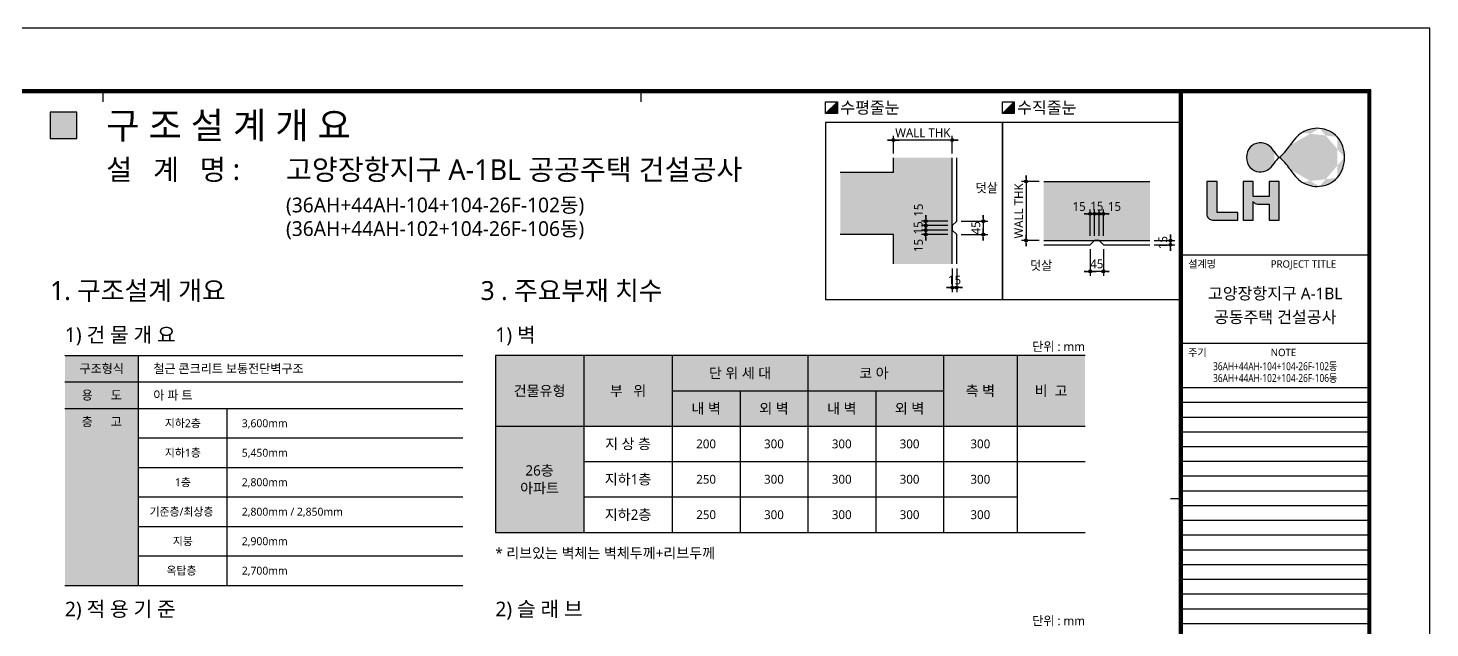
# Model space of a CAD drawing. Header units: millimetres. Extents: x 350420 to 672135, y -312840 to -44390.
# Drawn here: x 477637 to 501412, y -85050 to -74880 of the extents above; entities that cross this region are included whole.
import ezdxf
from ezdxf.enums import TextEntityAlignment as Align

# ---------------------------------------------------------------- set-up
doc = ezdxf.new("R2010")
doc.units = ezdxf.units.MM
doc.header["$LTSCALE"] = 65
doc.linetypes.add('FORM_고양장항A-1BL-S-성능$0$HID', pattern=[2.3, 1.5, -0.8])
doc.linetypes.add('HID', pattern=[2.5, 2, -0.5])
doc.layers.get('Defpoints').update_dxf_attribs({"color": 145})
for name, color, linetype in [('252', 252, 'Continuous'), ('253', 253, 'Continuous'), ('2SEC', 2, 'Continuous'), ('DIM', 7, 'Continuous'), ('EL2', 2, 'Continuous'), ('FORM_고양장항A-1BL-S-성능$0$FORM', 7, 'Continuous'), ('FORM_고양장항A-1BL-S-성능$0$FTEXT', 3, 'Continuous'), ('FORM_고양장항A-1BL-S-성능$0$LH마크', 253, 'Continuous'), ('FORM_고양장항A-1BL-S-성능$0$TEXT', 3, 'Continuous'), ('LEADER', 7, 'Continuous'), ('LINE', 7, 'Continuous')]:
    doc.layers.add(name, color=color, linetype=linetype)
doc.layers.add('FORM_고양장항A-1BL-S-성능$0$DEFPOINT', color=144, linetype='Continuous', plot=False)
doc.layers.add('TEXT', color=3, linetype='Continuous', lineweight=9)
doc.styles.add('FORM_고양장항A-1BL-S-성능$0$맑은고딕', font='malgun.ttf')
doc.styles.add('맑은고딕', font='malgun.ttf')
doc.dimstyles.new('DIM', dxfattribs={"dimtxt": 3, "dimasz": 1, "dimexe": 1.5, "dimexo": 1.5, "dimgap": 1, "dimtad": 1, "dimdec": 0, "dimzin": 0, "dimdsep": 46, "dimtxsty": '맑은고딕', "dimblk1": 'DIMDOT', "dimblk2": 'DIMDOT', "dimsah": 1, "dimcen": 0.09, "dimdle": 2, "dimclrd": 7, "dimclre": 7, "dimclrt": 3, "dimadec": 0, "dimazin": 0, "dimtfac": 1, "dimtdec": 0, "dimtix": 1, "dimtmove": 2, "dimatfit": 3, "dimldrblk": 'DIMDOT', "dimfxl": 0, "dimtolj": 1, "dimtzin": 0, "dimarcsym": 0})

# ---------------------------------------------------------------- blocks, each defined once
blk = doc.blocks.new('DIMDOT')
at = {"layer": 'DIM', "linetype": 'Continuous'}
blk.add_line((-2, 0), (2, 0), dxfattribs=at)
for radius in [0.5, 0.25]:
    blk.add_circle((0, 0), radius, dxfattribs=at)
blk = doc.blocks.new('*D1224')
at = {"layer": 'Defpoints', "color": 0, "transparency": 16777216}
for p in [(460569, -44956), (460570.5, -44956), (460569, -44964)]:
    blk.add_point(p, dxfattribs=at)
at = {"layer": 'DIM', "color": 7, "lineweight": -2, "transparency": 16777216}
for p, q in [((460569, -44957.5), (460569, -44965.5)), ((460570.5, -44957.5), (460570.5, -44965.5)), ((460568, -44964), (460567, -44964)), ((460570.5, -44964), (460569, -44964)), ((460571.5, -44964), (460572.5, -44964))]:
    blk.add_line(p, q, dxfattribs=at)
blk.add_blockref('DIMDOT', (460569, -44964), dxfattribs=at)
at = {"layer": 'DIM', "color": 7, "lineweight": -2, "transparency": 16777216, "rotation": 180}
blk.add_blockref('DIMDOT', (460570.5, -44964), dxfattribs=at)
at = {"layer": 'DIM', "color": 3, "transparency": 16777216, "insert": (460569.75, -44961.44), "char_height": 3, "attachment_point": 5, "style": '맑은고딕'}
blk.add_mtext('\\A1;15', dxfattribs=at)
blk = doc.blocks.new('*D1225')
at = {"layer": 'Defpoints', "color": 0, "transparency": 16777216}
for p in [(460570.5, -44941.5), (460570.5, -44946), (460579.5, -44946)]:
    blk.add_point(p, dxfattribs=at)
at = {"layer": 'DIM', "color": 7, "lineweight": -2, "transparency": 16777216}
for p, q in [((460579.5, -44940.5), (460579.5, -44939.5)), ((460572, -44941.5), (460581, -44941.5)), ((460579.5, -44941.5), (460579.5, -44946)), ((460572, -44946), (460581, -44946)), ((460579.5, -44947), (460579.5, -44948))]:
    blk.add_line(p, q, dxfattribs=at)
for p, rotation in [((460579.5, -44941.5), 270), ((460579.5, -44946), 90)]:
    blk.add_blockref('DIMDOT', p, dxfattribs=dict(at, rotation=rotation))
at = {"layer": 'DIM', "color": 3, "transparency": 16777216, "insert": (460576.97, -44943.75), "char_height": 3, "attachment_point": 5, "rotation": 90, "style": '맑은고딕'}
blk.add_mtext('\\A1;45', dxfattribs=at)
blk = doc.blocks.new('*D1226')
at = {"layer": 'Defpoints', "color": 0, "transparency": 16777216}
for p in [(460600, -44928), (460594, -44948), (460600, -44948)]:
    blk.add_point(p, dxfattribs=at)
at = {"layer": 'DIM', "color": 7, "lineweight": -2, "transparency": 16777216}
for p, q in [((460598.5, -44928), (460592.5, -44928)), ((460594, -44927), (460594, -44926)), ((460594, -44928), (460594, -44948)), ((460598.5, -44948), (460592.5, -44948)), ((460594, -44949), (460594, -44950))]:
    blk.add_line(p, q, dxfattribs=at)
for p, rotation in [((460594, -44928), 270), ((460594, -44948), 90)]:
    blk.add_blockref('DIMDOT', p, dxfattribs=dict(at, rotation=rotation))
at = {"layer": 'DIM', "color": 3, "transparency": 16777216, "insert": (460591.5, -44938), "char_height": 3, "attachment_point": 5, "rotation": 90, "style": '맑은고딕'}
blk.add_mtext('\\A1;WALL THK', dxfattribs=at)
blk = doc.blocks.new('*D1227')
at = {"layer": 'Defpoints', "color": 0, "transparency": 16777216}
for p in [(460569, -44943), (460560, -44944.5), (460569, -44944.5)]:
    blk.add_point(p, dxfattribs=at)
at = {"layer": 'DIM', "color": 7, "lineweight": -2, "transparency": 16777216}
for p, q in [((460567.5, -44943), (460558.5, -44943)), ((460560, -44942), (460560, -44941)), ((460560, -44943), (460560, -44944.5)), ((460567.5, -44944.5), (460558.5, -44944.5)), ((460560, -44945.5), (460560, -44946.5))]:
    blk.add_line(p, q, dxfattribs=at)
for p, rotation in [((460560, -44943), 270), ((460560, -44944.5), 90)]:
    blk.add_blockref('DIMDOT', p, dxfattribs=dict(at, rotation=rotation))
at = {"layer": 'DIM', "color": 3, "transparency": 16777216, "insert": (460557.44, -44943.75), "char_height": 3, "attachment_point": 5, "rotation": 90, "style": '맑은고딕'}
blk.add_mtext('\\A1;15', dxfattribs=at)
blk = doc.blocks.new('*D1228')
at = {"layer": 'Defpoints', "color": 0, "transparency": 16777216}
for p in [(460560, -44943), (460569, -44941.5), (460569, -44943)]:
    blk.add_point(p, dxfattribs=at)
at = {"layer": 'DIM', "color": 7, "lineweight": -2, "transparency": 16777216}
for p, q in [((460560, -44940.5), (460560, -44939.5)), ((460567.5, -44941.5), (460558.5, -44941.5)), ((460567.5, -44943), (460558.5, -44943)), ((460560, -44941.5), (460560, -44943)), ((460560, -44944), (460560, -44945))]:
    blk.add_line(p, q, dxfattribs=at)
for p, rotation in [((460560, -44941.5), 270), ((460560, -44943), 90)]:
    blk.add_blockref('DIMDOT', p, dxfattribs=dict(at, rotation=rotation))
at = {"layer": 'DIM', "color": 3, "transparency": 16777216, "insert": (460557.5, -44937.76), "char_height": 3, "attachment_point": 5, "rotation": 90, "style": '맑은고딕'}
blk.add_mtext('\\A1;15', dxfattribs=at)
blk = doc.blocks.new('*D1229')
at = {"layer": 'Defpoints', "color": 0, "transparency": 16777216}
for p in [(460560, -44944.5), (460569, -44944.5), (460569, -44946)]:
    blk.add_point(p, dxfattribs=at)
at = {"layer": 'DIM', "color": 7, "lineweight": -2, "transparency": 16777216}
for p, q in [((460560, -44943.5), (460560, -44942.5)), ((460567.5, -44944.5), (460558.5, -44944.5)), ((460567.5, -44946), (460558.5, -44946)), ((460560, -44946), (460560, -44944.5)), ((460560, -44947), (460560, -44948))]:
    blk.add_line(p, q, dxfattribs=at)
for p, rotation in [((460560, -44944.5), 270), ((460560, -44946), 90)]:
    blk.add_blockref('DIMDOT', p, dxfattribs=dict(at, rotation=rotation))
at = {"layer": 'DIM', "color": 3, "transparency": 16777216, "insert": (460557.5, -44949.74), "char_height": 3, "attachment_point": 5, "rotation": 90, "style": '맑은고딕'}
blk.add_mtext('\\A1;15', dxfattribs=at)
blk = doc.blocks.new('*D1230')
at = {"layer": 'Defpoints', "color": 0, "transparency": 16777216}
for p in [(460615.75, -44949.5), (460620.25, -44949.5), (460615.75, -44958.5)]:
    blk.add_point(p, dxfattribs=at)
at = {"layer": 'DIM', "color": 7, "lineweight": -2, "transparency": 16777216}
for p, q in [((460615.75, -44951), (460615.75, -44960)), ((460620.25, -44951), (460620.25, -44960)), ((460614.75, -44958.5), (460613.75, -44958.5)), ((460620.25, -44958.5), (460615.75, -44958.5)), ((460621.25, -44958.5), (460622.25, -44958.5))]:
    blk.add_line(p, q, dxfattribs=at)
blk.add_blockref('DIMDOT', (460615.75, -44958.5), dxfattribs=at)
at = {"layer": 'DIM', "color": 7, "lineweight": -2, "transparency": 16777216, "rotation": 180}
blk.add_blockref('DIMDOT', (460620.25, -44958.5), dxfattribs=at)
at = {"layer": 'DIM', "color": 3, "transparency": 16777216, "insert": (460618, -44955.97), "char_height": 3, "attachment_point": 5, "style": '맑은고딕'}
blk.add_mtext('\\A1;45', dxfattribs=at)
blk = doc.blocks.new('*D1231')
at = {"layer": 'Defpoints', "color": 0, "transparency": 16777216}
for p in [(460617.25, -44939), (460617.25, -44948), (460618.75, -44948)]:
    blk.add_point(p, dxfattribs=at)
at = {"layer": 'DIM', "color": 7, "lineweight": -2, "transparency": 16777216}
for p, q in [((460616.25, -44939), (460615.25, -44939)), ((460617.25, -44946.5), (460617.25, -44937.5)), ((460618.75, -44939), (460617.25, -44939)), ((460618.75, -44946.5), (460618.75, -44937.5)), ((460619.75, -44939), (460620.75, -44939))]:
    blk.add_line(p, q, dxfattribs=at)
blk.add_blockref('DIMDOT', (460617.25, -44939), dxfattribs=at)
at = {"layer": 'DIM', "color": 7, "lineweight": -2, "transparency": 16777216, "rotation": 180}
blk.add_blockref('DIMDOT', (460618.75, -44939), dxfattribs=at)
at = {"layer": 'DIM', "color": 3, "transparency": 16777216, "insert": (460618, -44936.44), "char_height": 3, "attachment_point": 5, "style": '맑은고딕'}
blk.add_mtext('\\A1;15', dxfattribs=at)
blk = doc.blocks.new('*D1232')
at = {"layer": 'Defpoints', "color": 0, "transparency": 16777216}
for p in [(460618.75, -44939), (460618.75, -44948), (460620.25, -44948)]:
    blk.add_point(p, dxfattribs=at)
at = {"layer": 'DIM', "color": 7, "lineweight": -2, "transparency": 16777216}
for p, q in [((460617.75, -44939), (460616.75, -44939)), ((460618.75, -44946.5), (460618.75, -44937.5)), ((460620.25, -44939), (460618.75, -44939)), ((460620.25, -44946.5), (460620.25, -44937.5)), ((460621.25, -44939), (460622.25, -44939))]:
    blk.add_line(p, q, dxfattribs=at)
blk.add_blockref('DIMDOT', (460618.75, -44939), dxfattribs=at)
at = {"layer": 'DIM', "color": 7, "lineweight": -2, "transparency": 16777216, "rotation": 180}
blk.add_blockref('DIMDOT', (460620.25, -44939), dxfattribs=at)
at = {"layer": 'DIM', "color": 3, "transparency": 16777216, "insert": (460623.99, -44936.5), "char_height": 3, "attachment_point": 5, "style": '맑은고딕'}
blk.add_mtext('\\A1;15', dxfattribs=at)
blk = doc.blocks.new('*D1233')
at = {"layer": 'Defpoints', "color": 0, "transparency": 16777216}
for p in [(460617.25, -44939), (460615.75, -44948), (460617.25, -44948)]:
    blk.add_point(p, dxfattribs=at)
at = {"layer": 'DIM', "color": 7, "lineweight": -2, "transparency": 16777216}
for p, q in [((460614.75, -44939), (460613.75, -44939)), ((460615.75, -44946.5), (460615.75, -44937.5)), ((460615.75, -44939), (460617.25, -44939)), ((460617.25, -44946.5), (460617.25, -44937.5)), ((460618.25, -44939), (460619.25, -44939))]:
    blk.add_line(p, q, dxfattribs=at)
blk.add_blockref('DIMDOT', (460615.75, -44939), dxfattribs=at)
at = {"layer": 'DIM', "color": 7, "lineweight": -2, "transparency": 16777216, "rotation": 180}
blk.add_blockref('DIMDOT', (460617.25, -44939), dxfattribs=at)
at = {"layer": 'DIM', "color": 3, "transparency": 16777216, "insert": (460612.01, -44936.5), "char_height": 3, "attachment_point": 5, "style": '맑은고딕'}
blk.add_mtext('\\A1;15', dxfattribs=at)
blk = doc.blocks.new('*D1234')
at = {"layer": 'Defpoints', "color": 0, "transparency": 16777216}
for p in [(460636, -44948), (460643, -44948), (460636, -44949.5)]:
    blk.add_point(p, dxfattribs=at)
at = {"layer": 'DIM', "color": 7, "lineweight": -2, "transparency": 16777216}
for p, q in [((460637.5, -44948), (460644.5, -44948)), ((460643, -44947), (460643, -44946)), ((460643, -44949.5), (460643, -44948)), ((460637.5, -44949.5), (460644.5, -44949.5)), ((460643, -44950.5), (460643, -44951.5))]:
    blk.add_line(p, q, dxfattribs=at)
for p, rotation in [((460643, -44948), 270), ((460643, -44949.5), 90)]:
    blk.add_blockref('DIMDOT', p, dxfattribs=dict(at, rotation=rotation))
at = {"layer": 'DIM', "color": 3, "transparency": 16777216, "insert": (460640.44, -44948.75), "char_height": 3, "attachment_point": 5, "rotation": 90, "style": '맑은고딕'}
blk.add_mtext('\\A1;15', dxfattribs=at)
blk = doc.blocks.new('*D1235')
at = {"layer": 'Defpoints', "color": 0, "transparency": 16777216}
for p in [(460549, -44914), (460549, -44920), (460569, -44920)]:
    blk.add_point(p, dxfattribs=at)
at = {"layer": 'DIM', "color": 7, "lineweight": -2, "transparency": 16777216}
for p, q in [((460548, -44914), (460547, -44914)), ((460549, -44918.5), (460549, -44912.5)), ((460569, -44914), (460549, -44914)), ((460569, -44918.5), (460569, -44912.5)), ((460570, -44914), (460571, -44914))]:
    blk.add_line(p, q, dxfattribs=at)
blk.add_blockref('DIMDOT', (460549, -44914), dxfattribs=at)
at = {"layer": 'DIM', "color": 7, "lineweight": -2, "transparency": 16777216, "rotation": 180}
blk.add_blockref('DIMDOT', (460569, -44914), dxfattribs=at)
at = {"layer": 'DIM', "color": 3, "transparency": 16777216, "insert": (460559, -44911.5), "char_height": 3, "attachment_point": 5, "style": '맑은고딕'}
blk.add_mtext('\\A1;WALL THK', dxfattribs=at)
blk = doc.blocks.new('FORM_고양장항A-1BL-S-성능')
at = {"layer": 'FORM_고양장항A-1BL-S-성능$0$LH마크'}
h = blk.add_hatch(color=256, dxfattribs=at)
edge = h.paths.add_edge_path()
edge.add_ellipse((777.51, 564.78), major_axis=(-0.02, 19.2), ratio=0.999999, start_angle=220.3161, end_angle=235.7162)
edge.add_ellipse((780.18, 563.8), major_axis=(11.64, 11.64), ratio=1, start_angle=278.372, end_angle=279.7927)
edge.add_ellipse((805.6, 547.01), major_axis=(0.02, 14.03), ratio=0.999999, start_angle=394.9685, end_angle=418.6858, ccw=False)
edge.add_ellipse((802.71, 550.4), major_axis=(0, 9.6), ratio=0.999999, start_angle=354.9364, end_angle=392.3497, ccw=False)
edge.add_ellipse((802.89, 550.83), major_axis=(0, 9.16), ratio=0.999999, start_angle=313.0895, end_angle=355.7979, ccw=False)
edge.add_ellipse((802.25, 550.63), major_axis=(0, 9.76), ratio=0.999999, start_angle=267.1585, end_angle=311.34, ccw=False)
edge.add_ellipse((802.25, 549.67), major_axis=(0, 9.76), ratio=0.999999, start_angle=228.6578, end_angle=272.8393, ccw=False)
edge.add_ellipse((802.89, 549.48), major_axis=(0, 9.16), ratio=0.999999, start_angle=184.2159, end_angle=226.9243, ccw=False)
edge.add_ellipse((802.71, 549.9), major_axis=(0, 9.6), ratio=0.999999, start_angle=147.6519, end_angle=185.0653, ccw=False)
edge.add_ellipse((805.6, 553.3), major_axis=(-0.01, 14.03), ratio=0.999999, start_angle=121.3304, end_angle=145.0478, ccw=False)
edge.add_ellipse((780.18, 536.51), major_axis=(-11.64, 11.64), ratio=1, start_angle=260.2073, end_angle=261.628)
edge.add_ellipse((777.51, 535.53), major_axis=(0.04, 19.2), ratio=0.999999, start_angle=-55.6701, end_angle=-40.27)
edge = h.paths.add_edge_path()
edge.add_ellipse((795.7, 557.01), major_axis=(0.01, 8.99), ratio=0.999999, start_angle=123.2371, end_angle=139.6948, ccw=False)
edge.add_ellipse((788.93, 552.73), major_axis=(-0.701, 0.701), ratio=1, start_angle=70.6407, end_angle=85.406, ccw=False)
edge.add_ellipse((782.63, 549.06), major_axis=(-0.01, 6.3), ratio=0.999999, start_angle=-59.1626, end_angle=-32.4373)
edge.add_ellipse((783.58, 550.59), major_axis=(0, 4.5), ratio=0.999999, start_angle=-32.5934, end_angle=6.8284)
edge.add_ellipse((783.54, 550.24), major_axis=(0, 4.85), ratio=0.999999, start_angle=5.9838, end_angle=45.8059)
edge.add_ellipse((783.51, 550.42), major_axis=(0, 4.7), ratio=0.999999, start_angle=47.0576, end_angle=93.2383)
edge.add_ellipse((783.51, 549.88), major_axis=(0, 4.7), ratio=0.999999, start_angle=86.7617, end_angle=132.9424)
edge.add_ellipse((783.54, 550.07), major_axis=(0, 4.85), ratio=0.999999, start_angle=134.179, end_angle=174.0011)
edge.add_ellipse((783.58, 549.72), major_axis=(0, 4.5), ratio=0.999999, start_angle=173.1716, end_angle=212.5934)
edge.add_ellipse((782.63, 551.24), major_axis=(0.01, 6.3), ratio=0.999999, start_angle=212.4373, end_angle=239.1626)
edge.add_ellipse((788.93, 547.58), major_axis=(0.701, 0.701), ratio=1, start_angle=94.594, end_angle=109.3593, ccw=False)
edge.add_ellipse((795.7, 543.3), major_axis=(0, 8.99), ratio=0.999999, start_angle=400.341, end_angle=416.7988, ccw=False)
h = blk.add_hatch(color=256, dxfattribs=at)
edge = h.paths.add_edge_path()
edge.add_line((768.81, 531.43), (768.81, 541.97))
edge.add_line((768.81, 541.97), (765.28, 541.97))
edge.add_line((765.28, 541.97), (765.28, 530.91))
edge.add_arc((767.28, 530.91), 2, 180, 270)
edge.add_line((767.28, 528.91), (775.79, 528.91))
edge.add_line((775.79, 528.91), (775.79, 531.43))
edge.add_line((775.79, 531.43), (768.81, 531.43))
h = blk.add_hatch(color=256, dxfattribs=at)
edge = h.paths.add_edge_path()
edge.add_line((777.64, 541.97), (777.64, 528.91))
edge.add_line((777.64, 528.91), (781.05, 528.91))
edge.add_line((781.05, 528.91), (781.05, 535.14))
edge.add_ellipse((782.68, 536.29), major_axis=(0, 2), ratio=0.999999, start_angle=125.4475, end_angle=176.5602)
edge.add_line((782.56, 534.3), (786.48, 534.3))
edge.add_line((786.48, 534.3), (786.48, 528.91))
edge.add_line((786.48, 528.91), (789.9, 528.91))
edge.add_line((789.9, 528.91), (789.9, 541.97))
edge.add_line((789.9, 541.97), (786.48, 541.97))
edge.add_line((786.48, 541.97), (786.48, 536.88))
edge.add_line((786.48, 536.88), (781.05, 536.88))
edge.add_line((781.05, 536.88), (781.05, 541.97))
edge.add_line((781.05, 541.97), (777.64, 541.97))
at = {"layer": 'FORM_고양장항A-1BL-S-성능$0$DEFPOINT', "color": 1}
for p, q in [((391, 569), (391, 572)), ((573.5, 569), (573.5, 572)), ((753, 434.5), (756, 434.5))]:
    blk.add_line(p, q, dxfattribs=at)
at = {"layer": 'FORM_고양장항A-1BL-S-성능$0$DEFPOINT', "linetype": 'FORM_고양장항A-1BL-S-성능$0$HID'}
for p, q in [((820, 467), (757, 467)), ((820, 457), (757, 457)), ((820, 447), (757, 447)), ((820, 437), (757, 437)), ((820, 427), (757, 427)), ((820, 417), (757, 417)), ((820, 407), (757, 407)), ((820, 397), (757, 397))]:
    blk.add_line(p, q, dxfattribs=at)
at = {"layer": 'FORM_고양장항A-1BL-S-성능$0$DEFPOINT'}
blk.add_lwpolyline([(0, 594), (0, 0), (841, 0), (841, 594), (0, 594)], dxfattribs=at)
at = {"layer": 'FORM_고양장항A-1BL-S-성능$0$FORM'}
for p, q in [((820, 517), (757, 517)), ((820, 487), (757, 487)), ((820, 472), (757, 472)), ((820, 462), (757, 462)), ((820, 452), (757, 452)), ((820, 442), (757, 442)), ((820, 432), (757, 432)), ((820, 422), (757, 422)), ((820, 412), (757, 412)), ((820, 402), (757, 402)), ((820, 392), (757, 392))]:
    blk.add_line(p, q, dxfattribs=at)
for points in [[(25, 573), (25, 21), (757, 21), (757, 573)], [(26, 572), (26, 22), (756, 22), (756, 572)], [(757, 572), (757, 22), (820, 22), (820, 572)]]:
    blk.add_lwpolyline(points, close=True, dxfattribs=at)
at = {"layer": 'FORM_고양장항A-1BL-S-성능$0$FORM', "const_width": 1}
blk.add_lwpolyline([(25.5, 572.5), (25.5, 21.5), (756.5, 21.5), (756.5, 572.5)], close=True, dxfattribs=at)
blk.add_lwpolyline([(757, 21.5), (820.5, 21.5), (820.5, 572.5), (757, 572.5)], dxfattribs=at)
at = {"layer": 'FORM_고양장항A-1BL-S-성능$0$FORM'}
blk.add_lwpolyline([(757, 21), (821, 21), (821, 573), (757, 573)], dxfattribs=at)
at = {"layer": 'FORM_고양장항A-1BL-S-성능$0$LH마크'}
blk.add_lwpolyline([(768.81, 531.43), (768.81, 541.97), (765.28, 541.97), (765.28, 530.91, 0.414214), (767.28, 528.91), (775.79, 528.91), (775.79, 531.43)], format="xyb", close=True, dxfattribs=at)
blk.add_lwpolyline([(782.56, 534.3), (786.48, 534.3), (786.48, 528.91), (789.9, 528.91), (789.9, 541.97), (786.48, 541.97), (786.48, 536.88), (781.05, 536.88), (781.05, 541.97), (777.64, 541.97), (777.64, 528.91), (781.05, 528.91), (781.05, 535.14)], dxfattribs=at)
for centre, major_axis, ratio, start_param, end_param in [((805.6, 547.01), (0.02, 14.03), 0.999999, 0.610315, 1.024261), ((802.71, 550.4), (0, 9.6), 0.999999, -0.088377, 0.564608), ((802.89, 550.83), (0, 9.16), 0.999999, -0.818743, -0.073341), ((802.25, 550.63), (0, 9.76), 0.999999, 4.662795, 5.433907), ((783.51, 550.42), (0, 4.7), 0.999999, 0.82131, 1.627315), ((783.54, 550.24), (0, 4.85), 0.999999, 0.104437, 0.799463), ((783.58, 550.59), (0, 4.5), 0.999999, -0.568862, 0.119178), ((782.63, 549.06), (-0.01, 6.3), 0.999999, -1.032582, -0.566138), ((788.93, 552.73), (-0.701, 0.701), 1, 1.232913, 1.490615), ((795.7, 557.01), (0.01, 8.99), 0.999999, 2.150893, 2.438135), ((777.51, 564.78), (-0.02, 19.2), 0.999999, 3.845241, 4.114023), ((780.18, 563.8), (11.64, 11.64), 1, 4.858508, 4.883304), ((783.51, 549.88), (0, 4.7), 0.999999, 1.514278, 2.320283), ((782.63, 551.24), (0.01, 6.3), 0.999999, 3.707731, 4.174175), ((788.93, 547.58), (0.701, 0.701), 1, 1.650977, 1.908679), ((795.7, 543.3), (0, 8.99), 0.999999, 0.704083, 0.991325), ((777.51, 535.53), (0.04, 19.2), 0.999999, -0.971627, -0.702844), ((802.25, 549.67), (0, 9.76), 0.999999, 3.990832, 4.761944), ((783.54, 550.07), (0, 4.85), 0.999999, 2.341865, 3.036891), ((783.58, 549.72), (0, 4.5), 0.999999, 3.022415, 3.710455), ((780.18, 536.51), (-11.64, 11.64), 1, 4.541474, 4.56627), ((805.6, 553.3), (-0.01, 14.03), 0.999999, 2.117616, 2.531562), ((802.89, 549.48), (0, 9.16), 0.999999, 3.215175, 3.960577), ((802.71, 549.9), (0, 9.6), 0.999999, 2.577013, 3.229998), ((782.68, 536.29), (0, 2), 0.999999, 2.189471, 3.081556)]:
    blk.add_ellipse(centre, major_axis=major_axis, ratio=ratio, start_param=start_param, end_param=end_param, dxfattribs=at)
at = {"layer": 'FORM_고양장항A-1BL-S-성능$0$FTEXT', "style": 'FORM_고양장항A-1BL-S-성능$0$맑은고딕'}
for s, p in [('설계명', (759, 514)), ('PROJECT TITLE', (787, 514)), ('주기', (759, 484)), ('NOTE', (787, 484))]:
    blk.add_text(s, height=2.5, dxfattribs=at).set_placement(p, align=Align.MIDDLE_LEFT)
at = {"layer": 'FORM_고양장항A-1BL-S-성능$0$TEXT', "color": 6, "style": 'FORM_고양장항A-1BL-S-성능$0$맑은고딕'}
for s, p in [('고양장항지구 A-1BL', (788.5, 504)), ('공동주택 건설공사', (788.5, 496))]:
    blk.add_text(s, height=4, dxfattribs=at).set_placement(p, align=Align.MIDDLE_CENTER)
blk = doc.blocks.new('asdggbs')
at = {"layer": '252'}
blk.add_hatch(color=256, dxfattribs=at).paths.add_polyline_path([(373, 556.5), (382, 556.5), (382, 565.5), (373, 565.5)])
at = {"layer": '253'}
for points in [[(636, 565), (640, 569), (640, 565)], [(696, 565), (700, 569), (700, 565)], [(659, 514), (679, 514), (659, 550), (679, 550)], [(641, 545), (641, 524), (659, 545), (659, 524)], [(710, 522), (710, 542), (746, 522), (746, 542)], [(378, 405), (403, 405), (378, 483), (403, 483)], [(524, 423), (554, 423), (524, 483), (554, 483)], [(554, 459), (554, 483), (724, 459), (724, 483)]]:
    blk.add_solid(points, dxfattribs=at)
at = {"layer": '2SEC'}
for p, q in [((659, 545), (641, 545)), ((659, 524), (641, 524)), ((378, 483), (513, 483)), ((403, 405), (403, 483)), ((524, 483), (524, 423)), ((554, 483), (554, 423)), ((584, 483), (584, 423)), ((630, 483), (630, 423)), ((676, 483), (676, 423)), ((701, 483), (701, 423)), ((378, 474), (513, 474)), ((584, 471), (676, 471)), ((378, 465), (513, 465)), ((524, 459), (724, 459)), ((524, 423), (724, 423)), ((378, 405), (513, 405))]:
    blk.add_line(p, q, dxfattribs=at)
blk.add_lwpolyline([(373, 556.5), (382, 556.5), (382, 565.5), (373, 565.5)], close=True, dxfattribs=at)
blk.add_lwpolyline([(724, 483), (524, 483)], dxfattribs=at)
at = {"layer": 'EL2'}
for p, q in [((659, 545), (659, 550)), ((680.5, 528.5), (680.5, 550)), ((710, 542), (746, 542)), ((680.5, 528.5), (679, 527)), ((659, 514), (659, 524)), ((679, 527), (679, 525.5)), ((680.5, 524), (679, 525.5)), ((680.5, 514), (680.5, 524)), ((710, 520.5), (725.75, 520.5)), ((725.75, 520.5), (727.25, 522)), ((728.75, 522), (727.25, 522)), ((730.25, 520.5), (728.75, 522)), ((730.25, 520.5), (746, 520.5))]:
    blk.add_line(p, q, dxfattribs=at)
at = {"layer": 'EL2', "linetype": 'HID'}
for p, q in [((679, 514), (679, 550)), ((710, 522), (746, 522))]:
    blk.add_line(p, q, dxfattribs=at)
at = {"layer": 'LEADER'}
for points in [[(640, 569), (640, 565), (636, 565), (636, 569), (640, 569), (636, 565)], [(700, 569), (700, 565), (696, 565), (696, 569), (700, 569), (696, 565)]]:
    blk.add_lwpolyline(points, dxfattribs=at)
for points in [[(636, 562), (636, 502), (696, 502), (696, 562)], [(696, 562), (696, 502), (756, 502), (756, 562)]]:
    blk.add_lwpolyline(points, close=True, dxfattribs=at)
for points in [[(680.5, 539.79, 0, 0.667, 0), (682.5, 539.79, 0, 0, 0), (686.5, 539.79, 0, 0, 0)], [(714.88, 520.5, 0, 0.667, 0), (714.88, 518.5, 0, 0, 0), (714.88, 513.5, 0, 0, 0), (712.88, 513.5, 0, 0, 0)]]:
    blk.add_lwpolyline(points, format="xyseb", dxfattribs=at)
at = {"layer": 'LINE'}
for p, q in [((607, 471), (607, 423)), ((653, 471), (653, 423)), ((433, 405), (433, 465)), ((403, 455), (513, 455)), ((554, 447), (724, 447)), ((403, 445), (513, 445)), ((403, 435), (513, 435)), ((554, 435), (701, 435)), ((403, 425), (513, 425)), ((403, 415), (513, 415))]:
    blk.add_line(p, q, dxfattribs=at)
blk.add_blockref('FORM_고양장항A-1BL-S-성능', (0, 0))
at = {"layer": 'TEXT', "style": '맑은고딕'}
for s, height, p in [('구 조 설 계 개 요', 9, (392, 561)), ('수평줄눈', 4, (641, 567)), ('수직줄눈', 4, (701, 567)), ('설   계   명 :', 7, (392, 546)), ('고양장항지구 A-1BL 공공주택 건설공사', 7, (453, 546)), ('덧살', 3, (686.9, 539.79)), ('(36AH+44AH-104+104-26F-102동)', 5, (453, 534)), ('(36AH+44AH-102+104-26F-106동)', 5, (453, 526)), ('1. 구조설계 개요', 6.4, (373, 505)), ('3 . 주요부재 치수 ', 6.4, (519, 505)), ('1) 건 물 개 요', 5, (378, 490)), ('1) 벽', 5, (524, 490)), ('철근 콘크리트 보통전단벽구조', 3, (408, 478.5)), ('아 파 트', 3, (408, 469.5)), ('3,600mm', 2.7, (438, 460)), ('5,450mm', 2.7, (438, 450)), ('2,800mm', 2.7, (438, 440)), ('2,800mm / 2,850mm', 2.7, (438, 430)), ('2,900mm', 2.7, (438, 420)), ('* 리브있는 벽체는 벽체두께+리브두께', 3.5, (524, 416)), ('2,700mm', 2.7, (438, 410)), ('2) 적 용 기 준', 5, (378, 397)), ('2) 슬 래 브', 5, (524, 397))]:
    blk.add_text(s, height=height, dxfattribs=at).set_placement(p, align=Align.MIDDLE_LEFT)
for s, p in [('덧살', (712.88, 513.5)), ('단위 : mm', (724, 486)), ('단위 : mm', (724, 393))]:
    blk.add_text(s, height=3, dxfattribs=at).set_placement(p, align=Align.MIDDLE_RIGHT)
for s, height, p in [(' 구조형식 ', 3, (390.5, 478.5)), ('단 위 세 대', 3.5, (607, 477)), ('코 아 ', 3.5, (653, 477)), ('용      도', 3, (390.5, 469.5)), ('건물유형', 3.5, (539, 471)), ('부   위', 3.5, (569, 471)), ('측 벽', 3.5, (688.5, 471)), ('비  고', 3.5, (712.5, 471)), ('내 벽', 3.5, (595.5, 465)), ('외 벽', 3.5, (618.5, 465)), ('내 벽', 3.5, (641.5, 465)), ('외 벽', 3.5, (664.5, 465)), ('층      고', 3, (390.5, 460.5)), ('지하2층', 2.7, (418, 460)), ('지 상 층', 3.5, (569, 453)), ('200', 3, (595.5, 453)), ('300', 3, (618.5, 453)), ('300', 3, (641.5, 453)), ('300', 3, (664.5, 453)), ('300', 3, (688.5, 453)), ('지하1층', 2.7, (418, 450)), ('26층', 3.5, (539, 444)), ('지하1층', 3.5, (569, 441)), ('250', 3, (595.5, 441)), ('300', 3, (618.5, 441)), ('300', 3, (641.5, 441)), ('300', 3, (664.5, 441)), ('300', 3, (688.5, 441)), ('1층', 2.7, (418, 440)), ('아파트', 3.5, (539, 438)), ('기준층/최상층 ', 2.7, (418, 430)), ('지하2층', 3.5, (569, 429)), ('250', 3, (595.5, 429)), ('300', 3, (618.5, 429)), ('300', 3, (641.5, 429)), ('300', 3, (664.5, 429)), ('300', 3, (688.5, 429)), ('지붕', 2.7, (418, 420)), ('옥탑층 ', 2.7, (418, 410))]:
    blk.add_text(s, height=height, dxfattribs=at).set_placement(p, align=Align.MIDDLE_CENTER)
at = {"layer": 'TEXT', "color": 6, "style": '맑은고딕', "width": 0.8}
for s, p in [('36AH+44AH-104+104-26F-102동', (788.5, 479.33)), ('36AH+44AH-102+104-26F-106동', (788.5, 475.33))]:
    blk.add_text(s, height=2.7, dxfattribs=at).set_placement(p, align=Align.MIDDLE_CENTER)
at = {"layer": 'DIM'}
for base, p1, p2, text, picture, middle in [((659, 556), (679, 550), (659, 550), 'WALL THK', '*D1235', (669, 558.5)), ((727.25, 531), (728.75, 522), (727.25, 522), '15', '*D1231', (728, 533.56)), ((725.75, 511.5), (730.25, 520.5), (725.75, 520.5), '45', '*D1230', (728, 514.03)), ((679, 506), (680.5, 514), (679, 514), '15', '*D1224', (679.75, 508.56))]:
    dim = blk.add_linear_dim(base=base, p1=p1, p2=p2, text=text, dimstyle='DIM', dxfattribs=at)
    dim.commit()
    dim.dimension.update_dxf_attribs({"geometry": picture, "text_midpoint": middle, "insert": (-459890, 45470)})
for base, p1, p2, angle, text, picture, middle in [((704, 522), (710, 542), (710, 522), 90, 'WALL THK', '*D1226', (701.5, 532)), ((670, 525.5), (679, 527), (679, 525.5), 90, '15', '*D1227', (667.44, 526.25)), ((689.5, 524), (680.5, 528.5), (680.5, 524), 90, '45', '*D1225', (686.97, 526.25)), ((753, 522), (746, 520.5), (746, 522), 270, '15', '*D1234', (750.44, 521.25))]:
    dim = blk.add_linear_dim(base=base, p1=p1, p2=p2, angle=angle, text=text, dimstyle='DIM', dxfattribs=at)
    dim.commit()
    dim.dimension.update_dxf_attribs({"geometry": picture, "text_midpoint": middle, "insert": (-459890, 45470)})
for base, p1, p2, angle, picture, middle in [((670, 527), (679, 528.5), (679, 527), 90, '*D1228', (667.5, 532.24)), ((727.25, 531), (725.75, 522), (727.25, 522), 180, '*D1233', (722.01, 533.5)), ((670, 525.5), (679, 524), (679, 525.5), 270, '*D1229', (667.5, 520.26))]:
    dim = blk.add_linear_dim(base=base, p1=p1, p2=p2, angle=angle, text='15', dimstyle='DIM', dxfattribs=at)
    dim.commit()
    dim.dimension.update_dxf_attribs({"geometry": picture, "text_midpoint": middle, "dimtype": 128, "insert": (-459890, 45470)})
dim = blk.add_linear_dim(base=(728.75, 531), p1=(730.25, 522), p2=(728.75, 522), text='15', dimstyle='DIM', dxfattribs=at)
dim.commit()
dim.dimension.update_dxf_attribs({"geometry": '*D1232', "text_midpoint": (733.99, 533.5), "dimtype": 128, "insert": (-459890, 45470)})

msp = doc.modelspace()

# ---------------------------------------------------------------- block references
at = {"layer": 'LEADER', "xscale": 50, "yscale": 50, "zscale": 50}
msp.add_blockref('asdggbs', (459362.2, -104580), dxfattribs=at)

doc.saveas('drawing.dxf')
